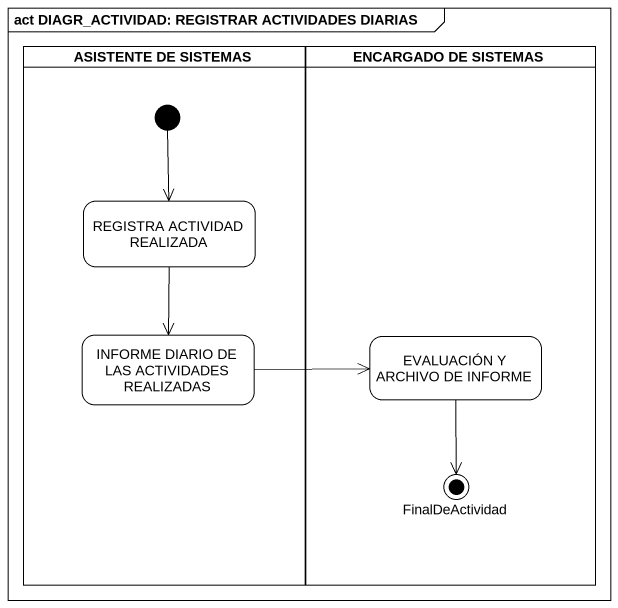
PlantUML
@startuml
mainframe act DIAGR_ACTIVIDAD: REGISTRAR ACTIVIDADES DIARIAS
hide empty description
state "ASISTENTE DE SISTEMAS" as ASISTENTE_DE_SISTEMAS <<partition>> {
  state "REGISTRA ACTIVIDAD REALIZADA" as REGISTRA_ACTIVIDAD_REALIZADA
  state "INFORME DIARIO DE LAS ACTIVIDADES REALIZADAS" as INFORME_DIARIO_DE_LAS
  [*] --> REGISTRA_ACTIVIDAD_REALIZADA
}
state "ENCARGADO DE SISTEMAS" as ENCARGADO_DE_SISTEMAS <<partition>> {
  state "EVALUACIÓN Y ARCHIVO DE INFORME" as EVALUACIÓN_Y_ARCHIVO_DE
  state FinalDeActividad <<end>>
}
REGISTRA_ACTIVIDAD_REALIZADA --> INFORME_DIARIO_DE_LAS
INFORME_DIARIO_DE_LAS -right-> EVALUACIÓN_Y_ARCHIVO_DE
EVALUACIÓN_Y_ARCHIVO_DE --> FinalDeActividad
@enduml
